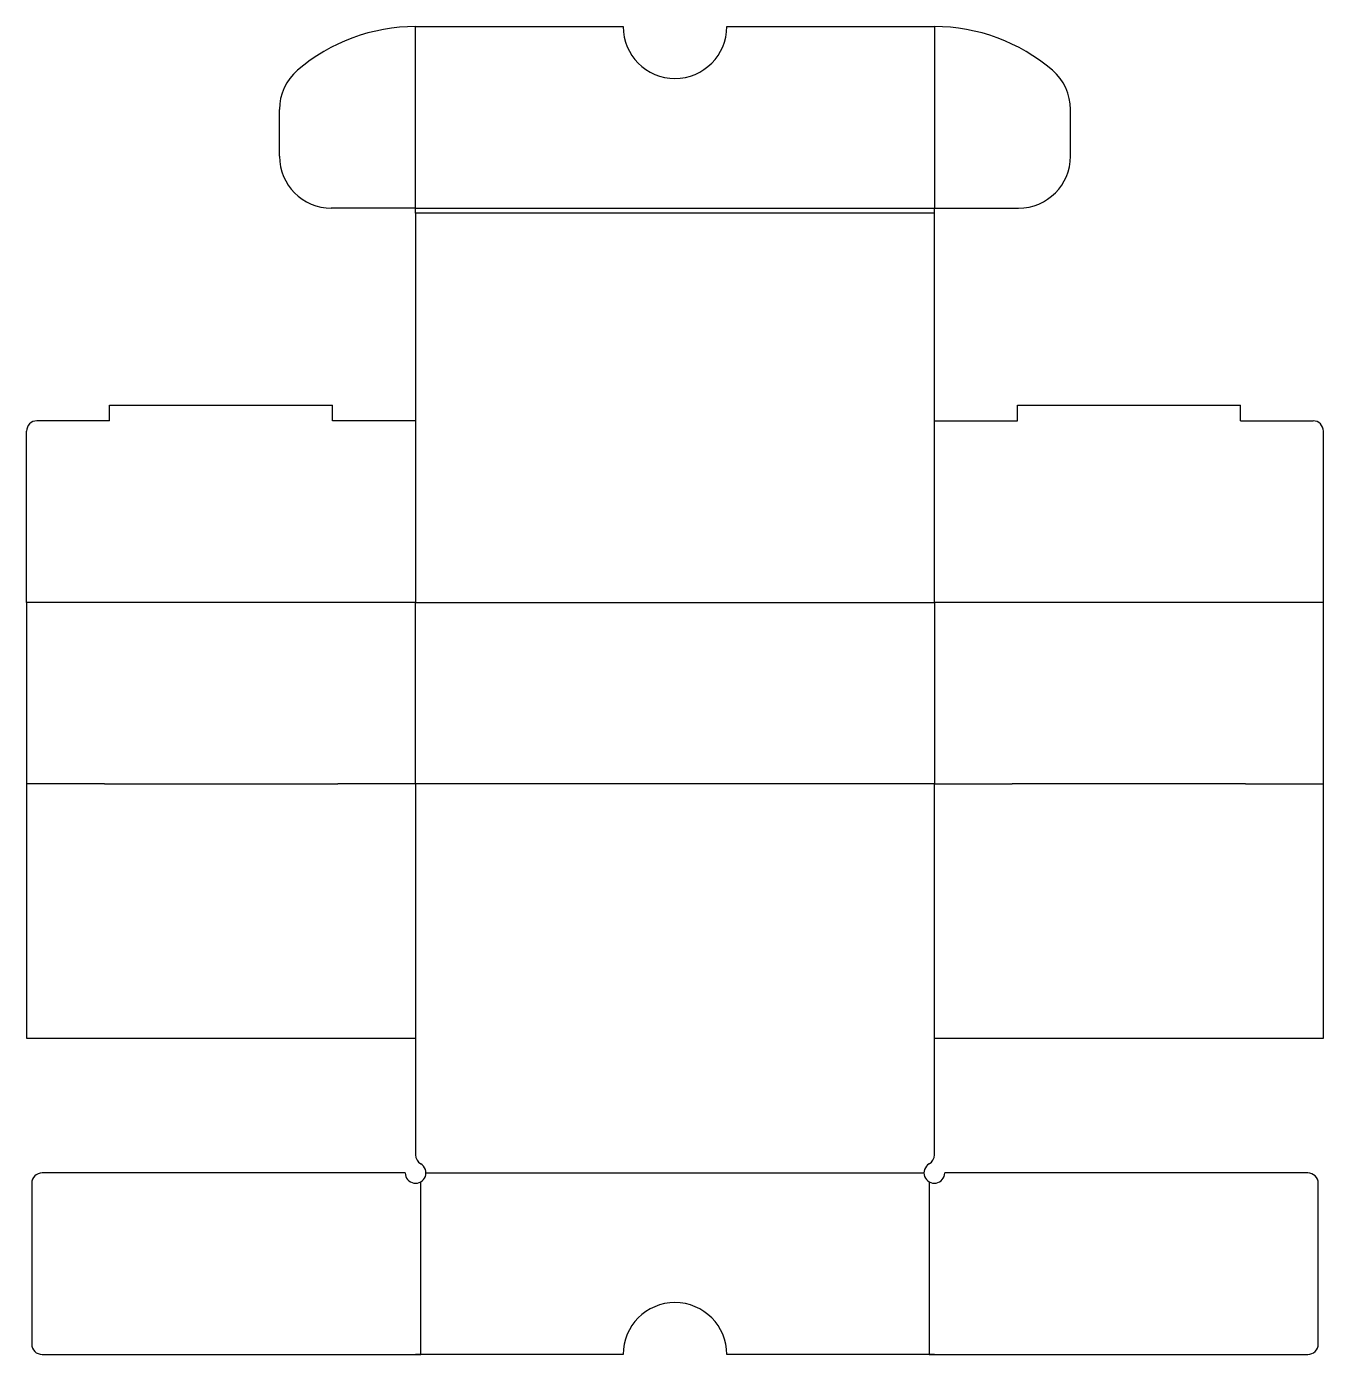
# Model space of a CAD drawing. Header units: centimetres. Extents: x 1047 to 1297, y -564 to -308.
import ezdxf

# ---------------------------------------------------------------- set-up
doc = ezdxf.new("R2010")
doc.units = ezdxf.units.CM
doc.header["$MEASUREMENT"] = 0

msp = doc.modelspace()

# ---------------------------------------------------------------- linework, layer by layer
at = {"color": 7}
for p, q in [((1121.89, -307.74), (1161.89, -307.74)), ((1181.89, -307.74), (1221.89, -307.74)), ((1095.64, -332.74), (1095.64, -323.74)), ((1248.14, -332.74), (1248.14, -323.74)), ((1121.89, -342.74), (1105.64, -342.74)), ((1121.89, -343.74), (1121.89, -342.74)), ((1221.89, -343.74), (1221.89, -342.74)), ((1221.89, -342.74), (1238.14, -342.74)), ((1062.89, -383.74), (1048.89, -383.74)), ((1121.89, -383.74), (1105.89, -383.74)), ((1221.89, -383.74), (1237.89, -383.74)), ((1280.89, -383.74), (1294.89, -383.74))]:
    msp.add_line(p, q, dxfattribs=at)
at = {"color": 5}
for p, q in [((1121.89, -342.74), (1121.89, -307.74)), ((1221.89, -307.74), (1221.89, -342.74)), ((1121.89, -342.74), (1221.89, -342.74)), ((1221.89, -343.74), (1121.89, -343.74)), ((1121.89, -418.74), (1046.89, -418.74)), ((1121.89, -453.74), (1121.89, -418.74)), ((1121.89, -418.74), (1221.89, -418.74)), ((1296.89, -418.74), (1221.89, -418.74)), ((1221.89, -418.74), (1221.89, -453.74)), ((1061.89, -453.74), (1046.89, -453.74)), ((1121.89, -453.74), (1106.89, -453.74)), ((1221.89, -453.74), (1121.89, -453.74)), ((1221.89, -453.74), (1236.89, -453.74)), ((1281.89, -453.74), (1296.89, -453.74)), ((1123.89, -528.74), (1219.89, -528.74)), ((1122.89, -563.74), (1122.89, -530.47)), ((1220.89, -530.47), (1220.89, -563.74))]:
    msp.add_line(p, q, dxfattribs=at)
for p, q in [((1121.89, -343.74), (1121.89, -418.74)), ((1221.89, -418.74), (1221.89, -343.74)), ((1062.89, -380.74), (1105.89, -380.74)), ((1062.89, -383.74), (1062.89, -380.74)), ((1105.89, -383.74), (1105.89, -380.74)), ((1237.89, -380.74), (1280.89, -380.74)), ((1237.89, -383.74), (1237.89, -380.74)), ((1280.89, -383.74), (1280.89, -380.74)), ((1046.89, -418.74), (1046.89, -385.74)), ((1296.89, -418.74), (1296.89, -385.74)), ((1046.89, -418.74), (1046.89, -453.74)), ((1296.89, -453.74), (1296.89, -418.74)), ((1046.89, -453.74), (1046.89, -502.74)), ((1061.89, -453.74), (1106.89, -453.74)), ((1121.89, -453.74), (1121.89, -525.27)), ((1221.89, -525.27), (1221.89, -453.74)), ((1281.89, -453.74), (1236.89, -453.74)), ((1296.89, -502.74), (1296.89, -453.74)), ((1046.89, -502.74), (1121.89, -502.74)), ((1221.89, -502.74), (1296.89, -502.74)), ((1119.89, -528.74), (1049.89, -528.74)), ((1293.89, -528.74), (1223.89, -528.74)), ((1047.89, -530.74), (1047.89, -561.74)), ((1295.89, -561.74), (1295.89, -530.74)), ((1049.89, -563.74), (1122.89, -563.74)), ((1161.89, -563.74), (1121.89, -563.74)), ((1221.89, -563.74), (1181.89, -563.74)), ((1220.89, -563.74), (1293.89, -563.74))]:
    msp.add_line(p, q)
at = {"color": 7}
for centre, radius, start, end in [((1121.89, -342.74), 35, 90, 130.5416), ((1221.89, -342.74), 35, 49.4584, 90), ((1105.64, -323.74), 10, 130.5416, 180), ((1238.14, -323.74), 10, 0, 49.4584), ((1105.64, -332.74), 10, 180, 270), ((1238.14, -332.74), 10, 270, 0), ((1048.89, -385.74), 2, 90, 180), ((1294.89, -385.74), 2, 0, 90)]:
    msp.add_arc(centre, radius, start, end, dxfattribs=at)
for centre, radius, start, end in [((1171.89, -307.74), 10, 180, 0), ((1121.89, -528.74), 2, 180, 60), ((1123.89, -525.27), 2, 180, 240), ((1221.89, -528.74), 2, 120, 0), ((1219.89, -525.27), 2, 300, 0), ((1049.89, -530.74), 2, 90, 180), ((1293.89, -530.74), 2, 0, 90), ((1171.89, -563.74), 10, 0, 180), ((1049.89, -561.74), 2, 180, 270), ((1293.89, -561.74), 2, 270, 0)]:
    msp.add_arc(centre, radius, start, end)

doc.saveas('drawing.dxf')
